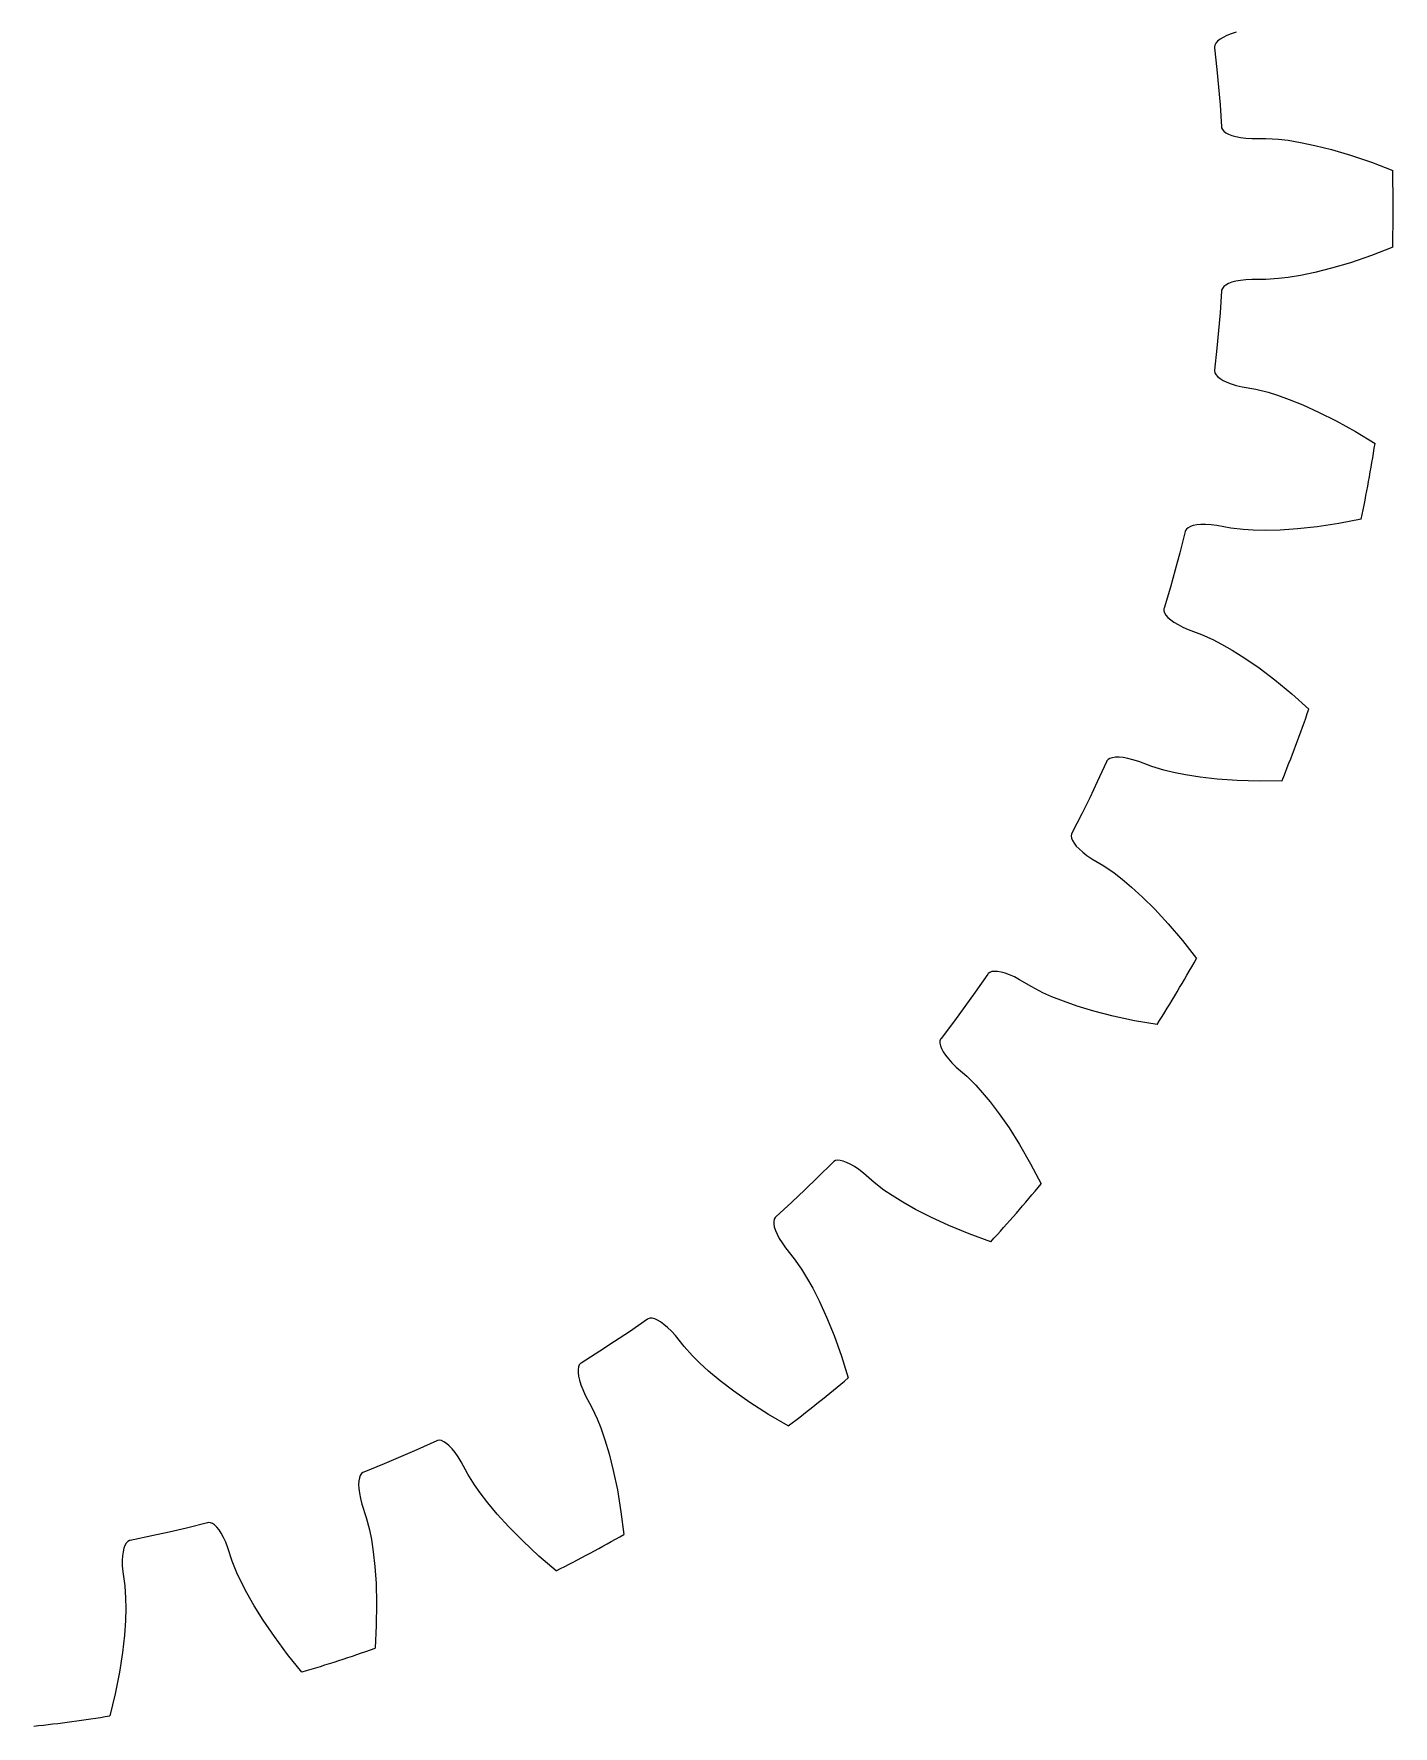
# Model space of a CAD drawing. Extents: x -18.5 to 18.5, y -18.5 to 18.5.
# Drawn here: x 2.02 to 18.5, y -18.39 to 2.12 of the extents above; entities that cross this region are included whole.
import ezdxf

# ---------------------------------------------------------------- set-up
doc = ezdxf.new("R2010")
doc.units = 0

msp = doc.modelspace()

# ---------------------------------------------------------------- linework, layer by layer
at = {"layer": 'layer0'}
for p, q in [((16.401, 2.056), (16.371, 2.033)), ((16.438, 2.078), (16.401, 2.056)), ((16.483, 2.1), (16.438, 2.078)), ((16.537, 2.121), (16.483, 2.1)), ((16.598, 2.14), (16.537, 2.121)), ((16.338, 1.986), (16.333, 1.964)), ((16.333, 1.964), (16.334, 1.953)), ((16.334, 1.953), (16.363, 1.689)), ((16.351, 2.009), (16.338, 1.986)), ((16.371, 2.033), (16.351, 2.009)), ((16.363, 1.689), (16.384, 1.475)), ((16.384, 1.475), (16.402, 1.26)), ((16.402, 1.26), (16.42, 0.995)), ((16.42, 0.995), (16.421, 0.984)), ((16.421, 0.984), (16.43, 0.963)), ((16.43, 0.963), (16.447, 0.942)), ((16.447, 0.942), (16.471, 0.923)), ((16.471, 0.923), (16.504, 0.906)), ((16.504, 0.906), (16.545, 0.89)), ((16.545, 0.89), (16.593, 0.877)), ((16.593, 0.877), (16.65, 0.866)), ((16.65, 0.866), (16.714, 0.858)), ((16.714, 0.858), (16.785, 0.854)), ((16.785, 0.854), (16.956, 0.854)), ((16.956, 0.854), (17.108, 0.845)), ((17.108, 0.845), (17.226, 0.831)), ((17.226, 0.831), (17.375, 0.806)), ((17.375, 0.806), (17.551, 0.77)), ((17.551, 0.77), (17.753, 0.72)), ((17.753, 0.72), (17.983, 0.652)), ((17.983, 0.652), (18.237, 0.565)), ((18.237, 0.565), (18.494, 0.465)), ((18.237, -0.565), (17.983, -0.652)), ((18.494, -0.465), (18.237, -0.565)), ((17.375, -0.806), (17.226, -0.831)), ((17.551, -0.77), (17.375, -0.806)), ((17.753, -0.72), (17.551, -0.77)), ((17.983, -0.652), (17.753, -0.72)), ((16.42, -0.995), (16.402, -1.26)), ((16.421, -0.984), (16.42, -0.995)), ((16.43, -0.963), (16.421, -0.984)), ((16.447, -0.942), (16.43, -0.963)), ((16.471, -0.923), (16.447, -0.942)), ((16.504, -0.906), (16.471, -0.923)), ((16.545, -0.89), (16.504, -0.906)), ((16.593, -0.877), (16.545, -0.89)), ((16.65, -0.866), (16.593, -0.877)), ((16.714, -0.858), (16.65, -0.866)), ((16.785, -0.854), (16.714, -0.858)), ((16.956, -0.854), (16.785, -0.854)), ((17.108, -0.845), (16.956, -0.854)), ((17.226, -0.831), (17.108, -0.845)), ((16.402, -1.26), (16.384, -1.475)), ((16.384, -1.475), (16.363, -1.689)), ((16.363, -1.689), (16.334, -1.953)), ((16.334, -1.953), (16.333, -1.964)), ((16.333, -1.964), (16.338, -1.986)), ((16.338, -1.986), (16.351, -2.009)), ((16.351, -2.009), (16.371, -2.033)), ((16.371, -2.033), (16.401, -2.056)), ((16.401, -2.056), (16.438, -2.078)), ((16.438, -2.078), (16.483, -2.1)), ((16.483, -2.1), (16.537, -2.121)), ((16.537, -2.121), (16.598, -2.14)), ((16.598, -2.14), (16.668, -2.157)), ((16.668, -2.157), (16.836, -2.187)), ((16.836, -2.187), (16.984, -2.223)), ((16.984, -2.223), (17.097, -2.258)), ((17.097, -2.258), (17.239, -2.309)), ((17.239, -2.309), (17.406, -2.376)), ((17.406, -2.376), (17.596, -2.462)), ((17.596, -2.462), (17.811, -2.57)), ((17.811, -2.57), (18.044, -2.7)), ((18.044, -2.7), (18.28, -2.844)), ((15.994, -3.881), (15.982, -3.9)), ((16.014, -3.864), (15.994, -3.881)), ((16.042, -3.849), (16.014, -3.864)), ((16.077, -3.838), (16.042, -3.849)), ((16.12, -3.83), (16.077, -3.838)), ((16.17, -3.826), (16.12, -3.83)), ((16.227, -3.825), (16.17, -3.826)), ((16.292, -3.829), (16.227, -3.825)), ((16.363, -3.837), (16.292, -3.829)), ((16.531, -3.868), (16.363, -3.837)), ((16.682, -3.886), (16.531, -3.868)), ((16.801, -3.893), (16.682, -3.886)), ((16.951, -3.896), (16.801, -3.893)), ((17.131, -3.892), (16.951, -3.896)), ((17.339, -3.878), (17.131, -3.892)), ((17.578, -3.852), (17.339, -3.878)), ((17.843, -3.812), (17.578, -3.852)), ((18.114, -3.76), (17.843, -3.812)), ((15.978, -3.911), (15.913, -4.169)), ((15.982, -3.9), (15.978, -3.911)), ((15.913, -4.169), (15.857, -4.376)), ((15.857, -4.376), (15.799, -4.583)), ((15.799, -4.583), (15.723, -4.838)), ((15.723, -4.838), (15.72, -4.849)), ((15.72, -4.849), (15.72, -4.872)), ((15.72, -4.872), (15.729, -4.897)), ((15.729, -4.897), (15.745, -4.923)), ((15.745, -4.923), (15.77, -4.951)), ((15.77, -4.951), (15.803, -4.98)), ((15.803, -4.98), (15.843, -5.01)), ((15.843, -5.01), (15.892, -5.039)), ((15.892, -5.039), (15.95, -5.069)), ((15.95, -5.069), (16.015, -5.099)), ((16.015, -5.099), (16.175, -5.158)), ((16.175, -5.158), (16.314, -5.22)), ((16.314, -5.22), (16.419, -5.275)), ((16.419, -5.275), (16.55, -5.35)), ((16.55, -5.35), (16.702, -5.446)), ((16.702, -5.446), (16.874, -5.564)), ((16.874, -5.564), (17.066, -5.709)), ((17.066, -5.709), (17.272, -5.879)), ((17.272, -5.879), (17.478, -6.063)), ((15.023, -6.701), (14.913, -6.943)), ((15.028, -6.691), (15.023, -6.701)), ((15.044, -6.674), (15.028, -6.691)), ((15.067, -6.661), (15.044, -6.674)), ((15.097, -6.652), (15.067, -6.661)), ((15.133, -6.647), (15.097, -6.652)), ((15.177, -6.647), (15.133, -6.647)), ((15.227, -6.651), (15.177, -6.647)), ((15.284, -6.661), (15.227, -6.651)), ((15.346, -6.676), (15.284, -6.661)), ((15.415, -6.697), (15.346, -6.676)), ((15.575, -6.758), (15.415, -6.697)), ((15.72, -6.802), (15.575, -6.758)), ((14.913, -6.943), (14.821, -7.137)), ((15.836, -6.83), (15.72, -6.802)), ((15.983, -6.86), (15.836, -6.83)), ((16.161, -6.888), (15.983, -6.86)), ((16.368, -6.912), (16.161, -6.888)), ((16.608, -6.929), (16.368, -6.912)), ((16.875, -6.937), (16.608, -6.929)), ((17.151, -6.934), (16.875, -6.937)), ((14.821, -7.137), (14.726, -7.331)), ((14.726, -7.331), (14.606, -7.568)), ((14.602, -7.578), (14.598, -7.6)), ((14.606, -7.568), (14.602, -7.578)), ((14.598, -7.6), (14.602, -7.626)), ((14.602, -7.626), (14.613, -7.656)), ((14.613, -7.656), (14.632, -7.687)), ((14.632, -7.687), (14.659, -7.722)), ((14.659, -7.722), (14.694, -7.758)), ((14.694, -7.758), (14.737, -7.796)), ((14.737, -7.796), (14.788, -7.836)), ((14.788, -7.836), (14.847, -7.876)), ((14.847, -7.876), (14.994, -7.963)), ((14.994, -7.963), (15.119, -8.049)), ((15.119, -8.049), (15.214, -8.122)), ((15.214, -8.122), (15.329, -8.219)), ((15.329, -8.219), (15.461, -8.34)), ((15.461, -8.34), (15.609, -8.488)), ((15.609, -8.488), (15.772, -8.664)), ((15.772, -8.664), (15.945, -8.868)), ((15.945, -8.868), (16.115, -9.086)), ((13.585, -9.276), (13.434, -9.494)), ((13.592, -9.267), (13.585, -9.276)), ((13.61, -9.253), (13.592, -9.267)), ((13.635, -9.244), (13.61, -9.253)), ((13.666, -9.241), (13.635, -9.244)), ((13.703, -9.242), (13.666, -9.241)), ((13.746, -9.25), (13.703, -9.242)), ((13.795, -9.263), (13.746, -9.25)), ((13.849, -9.283), (13.795, -9.263)), ((13.908, -9.309), (13.849, -9.283)), ((13.972, -9.342), (13.908, -9.309)), ((14.118, -9.43), (13.972, -9.342)), ((14.253, -9.5), (14.118, -9.43)), ((13.434, -9.494), (13.308, -9.669)), ((14.361, -9.548), (14.253, -9.5)), ((14.502, -9.604), (14.361, -9.548)), ((14.671, -9.663), (14.502, -9.604)), ((13.181, -9.842), (13.02, -10.054)), ((13.308, -9.669), (13.181, -9.842)), ((14.871, -9.723), (14.671, -9.663)), ((15.104, -9.783), (14.871, -9.723)), ((15.365, -9.839), (15.104, -9.783)), ((15.638, -9.885), (15.365, -9.839)), ((13.006, -10.085), (13.005, -10.111)), ((13.005, -10.111), (13.012, -10.142)), ((13.014, -10.063), (13.006, -10.085)), ((13.012, -10.142), (13.025, -10.177)), ((13.02, -10.054), (13.014, -10.063)), ((13.025, -10.177), (13.045, -10.215)), ((13.045, -10.215), (13.073, -10.257)), ((13.073, -10.257), (13.108, -10.302)), ((13.108, -10.302), (13.151, -10.35)), ((13.151, -10.35), (13.202, -10.401)), ((13.202, -10.401), (13.331, -10.513)), ((13.331, -10.513), (13.439, -10.62)), ((13.439, -10.62), (13.519, -10.708)), ((13.519, -10.708), (13.615, -10.824)), ((13.615, -10.824), (13.724, -10.967)), ((13.724, -10.967), (13.843, -11.138)), ((13.843, -11.138), (13.971, -11.341)), ((13.971, -11.341), (14.105, -11.573)), ((11.711, -11.553), (11.523, -11.74)), ((11.719, -11.545), (11.711, -11.553)), ((11.739, -11.535), (11.719, -11.545)), ((11.765, -11.531), (11.739, -11.535)), ((11.797, -11.532), (11.765, -11.531)), ((11.833, -11.541), (11.797, -11.532)), ((11.874, -11.556), (11.833, -11.541)), ((11.919, -11.578), (11.874, -11.556)), ((11.969, -11.607), (11.919, -11.578)), ((12.022, -11.643), (11.969, -11.607)), ((12.079, -11.687), (12.022, -11.643)), ((12.207, -11.799), (12.079, -11.687)), ((14.105, -11.573), (14.234, -11.817)), ((11.368, -11.89), (11.212, -12.038)), ((11.523, -11.74), (11.368, -11.89)), ((12.327, -11.892), (12.207, -11.799)), ((12.426, -11.959), (12.327, -11.892)), ((11.212, -12.038), (11.016, -12.217)), ((12.554, -12.039), (12.426, -11.959)), ((12.71, -12.127), (12.554, -12.039)), ((10.997, -12.245), (10.991, -12.271)), ((10.991, -12.271), (10.992, -12.302)), ((10.992, -12.302), (10.998, -12.339)), ((11.008, -12.225), (10.997, -12.245)), ((11.016, -12.217), (11.008, -12.225)), ((12.896, -12.222), (12.71, -12.127)), ((13.114, -12.323), (12.896, -12.222)), ((10.998, -12.339), (11.011, -12.38)), ((11.011, -12.38), (11.031, -12.427)), ((11.031, -12.427), (11.058, -12.477)), ((11.058, -12.477), (11.092, -12.532)), ((13.362, -12.424), (13.114, -12.323)), ((13.621, -12.519), (13.362, -12.424)), ((11.092, -12.532), (11.133, -12.591)), ((11.133, -12.591), (11.24, -12.724)), ((11.24, -12.724), (11.327, -12.849)), ((11.327, -12.849), (11.39, -12.95)), ((11.39, -12.95), (11.463, -13.081)), ((11.463, -13.081), (11.545, -13.241)), ((11.545, -13.241), (11.631, -13.431)), ((9.46, -13.458), (9.241, -13.609)), ((9.469, -13.452), (9.46, -13.458)), ((9.491, -13.446), (9.469, -13.452)), ((9.517, -13.446), (9.491, -13.446)), ((9.548, -13.453), (9.517, -13.446)), ((9.582, -13.468), (9.548, -13.453)), ((9.62, -13.49), (9.582, -13.468)), ((9.66, -13.52), (9.62, -13.49)), ((9.704, -13.557), (9.66, -13.52)), ((11.631, -13.431), (11.722, -13.654)), ((9.062, -13.729), (8.882, -13.846)), ((9.241, -13.609), (9.062, -13.729)), ((9.75, -13.602), (9.704, -13.557)), ((9.798, -13.656), (9.75, -13.602)), ((9.904, -13.789), (9.798, -13.656)), ((11.722, -13.654), (11.812, -13.906)), ((8.882, -13.846), (8.657, -13.988)), ((10.006, -13.902), (9.904, -13.789)), ((10.091, -13.986), (10.006, -13.902)), ((11.812, -13.906), (11.895, -14.169)), ((8.623, -14.036), (8.618, -14.067)), ((8.618, -14.067), (8.618, -14.104)), ((8.618, -14.104), (8.624, -14.147)), ((8.633, -14.012), (8.623, -14.036)), ((8.624, -14.147), (8.635, -14.197)), ((8.648, -13.994), (8.633, -14.012)), ((8.657, -13.988), (8.648, -13.994)), ((10.202, -14.087), (10.091, -13.986)), ((10.34, -14.202), (10.202, -14.087)), ((8.635, -14.197), (8.652, -14.251)), ((8.652, -14.251), (8.676, -14.311)), ((8.676, -14.311), (8.706, -14.377)), ((10.506, -14.328), (10.34, -14.202)), ((10.703, -14.466), (10.506, -14.328)), ((8.706, -14.377), (8.787, -14.527)), ((8.787, -14.527), (8.851, -14.665)), ((10.928, -14.61), (10.703, -14.466)), ((8.851, -14.665), (8.894, -14.775)), ((11.167, -14.75), (10.928, -14.61)), ((6.905, -14.931), (6.663, -15.04)), ((6.915, -14.927), (6.905, -14.931)), ((6.938, -14.924), (6.915, -14.927)), ((6.964, -14.929), (6.938, -14.924)), ((6.992, -14.942), (6.964, -14.929)), ((7.023, -14.963), (6.992, -14.942)), ((7.056, -14.991), (7.023, -14.963)), ((8.894, -14.775), (8.943, -14.918)), ((8.943, -14.918), (8.995, -15.09)), ((6.465, -15.126), (6.267, -15.21)), ((6.663, -15.04), (6.465, -15.126)), ((7.091, -15.028), (7.056, -14.991)), ((7.127, -15.072), (7.091, -15.028)), ((7.164, -15.125), (7.127, -15.072)), ((7.202, -15.186), (7.164, -15.125)), ((8.995, -15.09), (9.046, -15.292)), ((5.968, -15.38), (5.961, -15.416)), ((5.979, -15.35), (5.968, -15.38)), ((5.993, -15.328), (5.979, -15.35)), ((6.01, -15.313), (5.993, -15.328)), ((6.02, -15.309), (6.01, -15.313)), ((6.267, -15.21), (6.02, -15.309)), ((7.283, -15.336), (7.202, -15.186)), ((7.363, -15.465), (7.283, -15.336)), ((9.046, -15.292), (9.096, -15.527)), ((5.961, -15.416), (5.959, -15.46)), ((5.959, -15.46), (5.962, -15.51)), ((5.962, -15.51), (5.969, -15.567)), ((5.969, -15.567), (5.981, -15.63)), ((7.431, -15.563), (7.363, -15.465)), ((7.523, -15.682), (7.431, -15.563)), ((9.096, -15.527), (9.139, -15.791)), ((5.981, -15.63), (5.999, -15.7)), ((5.999, -15.7), (6.052, -15.862)), ((7.638, -15.82), (7.523, -15.682)), ((9.139, -15.791), (9.174, -16.065)), ((3.87, -15.988), (3.66, -16.038)), ((4.128, -15.924), (3.87, -15.988)), ((4.138, -15.922), (4.128, -15.924)), ((4.161, -15.923), (4.138, -15.922)), ((4.186, -15.933), (4.161, -15.923)), ((4.212, -15.95), (4.186, -15.933)), ((4.239, -15.976), (4.212, -15.95)), ((4.266, -16.01), (4.239, -15.976)), ((6.052, -15.862), (6.09, -16.009)), ((7.779, -15.974), (7.638, -15.82)), ((7.948, -16.145), (7.779, -15.974)), ((3.126, -16.198), (3.113, -16.233)), ((3.142, -16.171), (3.126, -16.198)), ((3.16, -16.152), (3.142, -16.171)), ((3.18, -16.14), (3.16, -16.152)), ((3.19, -16.138), (3.18, -16.14)), ((3.45, -16.084), (3.19, -16.138)), ((3.66, -16.038), (3.45, -16.084)), ((4.294, -16.052), (4.266, -16.01)), ((4.321, -16.102), (4.294, -16.052)), ((4.349, -16.161), (4.321, -16.102)), ((4.375, -16.228), (4.349, -16.161)), ((6.09, -16.009), (6.113, -16.126)), ((6.113, -16.126), (6.136, -16.275)), ((8.144, -16.327), (7.948, -16.145)), ((3.096, -16.325), (3.093, -16.383)), ((3.093, -16.383), (3.094, -16.447)), ((3.103, -16.276), (3.096, -16.325)), ((3.113, -16.233), (3.103, -16.276)), ((4.427, -16.39), (4.375, -16.228)), ((4.483, -16.531), (4.427, -16.39)), ((6.136, -16.275), (6.156, -16.454)), ((8.354, -16.506), (8.144, -16.327)), ((3.094, -16.447), (3.099, -16.519)), ((3.099, -16.519), (3.123, -16.688)), ((4.533, -16.639), (4.483, -16.531)), ((6.156, -16.454), (6.17, -16.661)), ((3.123, -16.688), (3.134, -16.839)), ((4.602, -16.773), (4.533, -16.639)), ((4.691, -16.93), (4.602, -16.773)), ((6.17, -16.661), (6.177, -16.902)), ((3.135, -16.958), (3.131, -17.109)), ((3.134, -16.839), (3.135, -16.958)), ((4.801, -17.106), (4.691, -16.93)), ((6.177, -16.902), (6.173, -17.169)), ((3.131, -17.109), (3.119, -17.288)), ((4.937, -17.304), (4.801, -17.106)), ((6.173, -17.169), (6.158, -17.445)), ((3.119, -17.288), (3.096, -17.495)), ((5.098, -17.519), (4.937, -17.304)), ((3.096, -17.495), (3.06, -17.733)), ((5.272, -17.733), (5.098, -17.519)), ((3.06, -17.733), (3.008, -17.996)), ((3.008, -17.996), (2.944, -18.264))]:
    msp.add_line(p, q, dxfattribs=at)
for start, end in [(358.5582, 361.4418), (348.2725, 351.1561), (337.9868, 340.8704), (327.701, 330.5847), (317.4153, 320.299), (307.1296, 310.0132), (296.8439, 299.7275), (286.5582, 289.4418), (276.2725, 279.1561)]:
    msp.add_arc((0, 0), 18.5, start, end, dxfattribs=at)
at = {"layer": 'layer1'}
for p, q in [((16.401, 2.056), (16.371, 2.033)), ((16.438, 2.078), (16.401, 2.056)), ((16.483, 2.1), (16.438, 2.078)), ((16.537, 2.121), (16.483, 2.1)), ((16.598, 2.14), (16.537, 2.121)), ((16.338, 1.986), (16.333, 1.964)), ((16.333, 1.964), (16.334, 1.953)), ((16.334, 1.953), (16.363, 1.689)), ((16.351, 2.009), (16.338, 1.986)), ((16.371, 2.033), (16.351, 2.009)), ((16.363, 1.689), (16.384, 1.475)), ((16.384, 1.475), (16.402, 1.26)), ((16.402, 1.26), (16.42, 0.995)), ((16.42, 0.995), (16.421, 0.984)), ((16.421, 0.984), (16.43, 0.963)), ((16.43, 0.963), (16.447, 0.942)), ((16.447, 0.942), (16.471, 0.923)), ((16.471, 0.923), (16.504, 0.906)), ((16.504, 0.906), (16.545, 0.89)), ((16.545, 0.89), (16.593, 0.877)), ((16.593, 0.877), (16.65, 0.866)), ((16.65, 0.866), (16.714, 0.858)), ((16.714, 0.858), (16.785, 0.854)), ((16.785, 0.854), (16.956, 0.854)), ((16.956, 0.854), (17.108, 0.845)), ((17.108, 0.845), (17.226, 0.831)), ((17.226, 0.831), (17.375, 0.806)), ((17.375, 0.806), (17.551, 0.77)), ((17.551, 0.77), (17.753, 0.72)), ((17.753, 0.72), (17.983, 0.652)), ((17.983, 0.652), (18.237, 0.565)), ((18.237, 0.565), (18.494, 0.465)), ((18.237, -0.565), (17.983, -0.652)), ((18.494, -0.465), (18.237, -0.565)), ((17.375, -0.806), (17.226, -0.831)), ((17.551, -0.77), (17.375, -0.806)), ((17.753, -0.72), (17.551, -0.77)), ((17.983, -0.652), (17.753, -0.72)), ((16.42, -0.995), (16.402, -1.26)), ((16.421, -0.984), (16.42, -0.995)), ((16.43, -0.963), (16.421, -0.984)), ((16.447, -0.942), (16.43, -0.963)), ((16.471, -0.923), (16.447, -0.942)), ((16.504, -0.906), (16.471, -0.923)), ((16.545, -0.89), (16.504, -0.906)), ((16.593, -0.877), (16.545, -0.89)), ((16.65, -0.866), (16.593, -0.877)), ((16.714, -0.858), (16.65, -0.866)), ((16.785, -0.854), (16.714, -0.858)), ((16.956, -0.854), (16.785, -0.854)), ((17.108, -0.845), (16.956, -0.854)), ((17.226, -0.831), (17.108, -0.845)), ((16.402, -1.26), (16.384, -1.475)), ((16.384, -1.475), (16.363, -1.689)), ((16.363, -1.689), (16.334, -1.953)), ((16.334, -1.953), (16.333, -1.964)), ((16.333, -1.964), (16.338, -1.986)), ((16.338, -1.986), (16.351, -2.009)), ((16.351, -2.009), (16.371, -2.033)), ((16.371, -2.033), (16.401, -2.056)), ((16.401, -2.056), (16.438, -2.078)), ((16.438, -2.078), (16.483, -2.1)), ((16.483, -2.1), (16.537, -2.121)), ((16.537, -2.121), (16.598, -2.14)), ((16.598, -2.14), (16.668, -2.157)), ((16.668, -2.157), (16.836, -2.187)), ((16.836, -2.187), (16.984, -2.223)), ((16.984, -2.223), (17.097, -2.258)), ((17.097, -2.258), (17.239, -2.309)), ((17.239, -2.309), (17.406, -2.376)), ((17.406, -2.376), (17.596, -2.462)), ((17.596, -2.462), (17.811, -2.57)), ((17.811, -2.57), (18.044, -2.7)), ((18.044, -2.7), (18.28, -2.844)), ((15.994, -3.881), (15.982, -3.9)), ((16.014, -3.864), (15.994, -3.881)), ((16.042, -3.849), (16.014, -3.864)), ((16.077, -3.838), (16.042, -3.849)), ((16.12, -3.83), (16.077, -3.838)), ((16.17, -3.826), (16.12, -3.83)), ((16.227, -3.825), (16.17, -3.826)), ((16.292, -3.829), (16.227, -3.825)), ((16.363, -3.837), (16.292, -3.829)), ((16.531, -3.868), (16.363, -3.837)), ((16.682, -3.886), (16.531, -3.868)), ((16.801, -3.893), (16.682, -3.886)), ((16.951, -3.896), (16.801, -3.893)), ((17.131, -3.892), (16.951, -3.896)), ((17.339, -3.878), (17.131, -3.892)), ((17.578, -3.852), (17.339, -3.878)), ((17.843, -3.812), (17.578, -3.852)), ((18.114, -3.76), (17.843, -3.812)), ((15.978, -3.911), (15.913, -4.169)), ((15.982, -3.9), (15.978, -3.911)), ((15.913, -4.169), (15.857, -4.376)), ((15.857, -4.376), (15.799, -4.583)), ((15.799, -4.583), (15.723, -4.838)), ((15.723, -4.838), (15.72, -4.849)), ((15.72, -4.849), (15.72, -4.872)), ((15.72, -4.872), (15.729, -4.897)), ((15.729, -4.897), (15.745, -4.923)), ((15.745, -4.923), (15.77, -4.951)), ((15.77, -4.951), (15.803, -4.98)), ((15.803, -4.98), (15.843, -5.01)), ((15.843, -5.01), (15.892, -5.039)), ((15.892, -5.039), (15.95, -5.069)), ((15.95, -5.069), (16.015, -5.099)), ((16.015, -5.099), (16.175, -5.158)), ((16.175, -5.158), (16.314, -5.22)), ((16.314, -5.22), (16.419, -5.275)), ((16.419, -5.275), (16.55, -5.35)), ((16.55, -5.35), (16.702, -5.446)), ((16.702, -5.446), (16.874, -5.564)), ((16.874, -5.564), (17.066, -5.709)), ((17.066, -5.709), (17.272, -5.879)), ((17.272, -5.879), (17.478, -6.063)), ((15.023, -6.701), (14.913, -6.943)), ((15.028, -6.691), (15.023, -6.701)), ((15.044, -6.674), (15.028, -6.691)), ((15.067, -6.661), (15.044, -6.674)), ((15.097, -6.652), (15.067, -6.661)), ((15.133, -6.647), (15.097, -6.652)), ((15.177, -6.647), (15.133, -6.647)), ((15.227, -6.651), (15.177, -6.647)), ((15.284, -6.661), (15.227, -6.651)), ((15.346, -6.676), (15.284, -6.661)), ((15.415, -6.697), (15.346, -6.676)), ((15.575, -6.758), (15.415, -6.697)), ((15.72, -6.802), (15.575, -6.758)), ((14.913, -6.943), (14.821, -7.137)), ((15.836, -6.83), (15.72, -6.802)), ((15.983, -6.86), (15.836, -6.83)), ((16.161, -6.888), (15.983, -6.86)), ((16.368, -6.912), (16.161, -6.888)), ((16.608, -6.929), (16.368, -6.912)), ((16.875, -6.937), (16.608, -6.929)), ((17.151, -6.934), (16.875, -6.937)), ((14.821, -7.137), (14.726, -7.331)), ((14.726, -7.331), (14.606, -7.568)), ((14.602, -7.578), (14.598, -7.6)), ((14.606, -7.568), (14.602, -7.578)), ((14.598, -7.6), (14.602, -7.626)), ((14.602, -7.626), (14.613, -7.656)), ((14.613, -7.656), (14.632, -7.687)), ((14.632, -7.687), (14.659, -7.722)), ((14.659, -7.722), (14.694, -7.758)), ((14.694, -7.758), (14.737, -7.796)), ((14.737, -7.796), (14.788, -7.836)), ((14.788, -7.836), (14.847, -7.876)), ((14.847, -7.876), (14.994, -7.963)), ((14.994, -7.963), (15.119, -8.049)), ((15.119, -8.049), (15.214, -8.122)), ((15.214, -8.122), (15.329, -8.219)), ((15.329, -8.219), (15.461, -8.34)), ((15.461, -8.34), (15.609, -8.488)), ((15.609, -8.488), (15.772, -8.664)), ((15.772, -8.664), (15.945, -8.868)), ((15.945, -8.868), (16.115, -9.086)), ((13.585, -9.276), (13.434, -9.494)), ((13.592, -9.267), (13.585, -9.276)), ((13.61, -9.253), (13.592, -9.267)), ((13.635, -9.244), (13.61, -9.253)), ((13.666, -9.241), (13.635, -9.244)), ((13.703, -9.242), (13.666, -9.241)), ((13.746, -9.25), (13.703, -9.242)), ((13.795, -9.263), (13.746, -9.25)), ((13.849, -9.283), (13.795, -9.263)), ((13.908, -9.309), (13.849, -9.283)), ((13.972, -9.342), (13.908, -9.309)), ((14.118, -9.43), (13.972, -9.342)), ((14.253, -9.5), (14.118, -9.43)), ((13.434, -9.494), (13.308, -9.669)), ((14.361, -9.548), (14.253, -9.5)), ((14.502, -9.604), (14.361, -9.548)), ((14.671, -9.663), (14.502, -9.604)), ((13.181, -9.842), (13.02, -10.054)), ((13.308, -9.669), (13.181, -9.842)), ((14.871, -9.723), (14.671, -9.663)), ((15.104, -9.783), (14.871, -9.723)), ((15.365, -9.839), (15.104, -9.783)), ((15.638, -9.885), (15.365, -9.839)), ((13.006, -10.085), (13.005, -10.111)), ((13.005, -10.111), (13.012, -10.142)), ((13.014, -10.063), (13.006, -10.085)), ((13.012, -10.142), (13.025, -10.177)), ((13.02, -10.054), (13.014, -10.063)), ((13.025, -10.177), (13.045, -10.215)), ((13.045, -10.215), (13.073, -10.257)), ((13.073, -10.257), (13.108, -10.302)), ((13.108, -10.302), (13.151, -10.35)), ((13.151, -10.35), (13.202, -10.401)), ((13.202, -10.401), (13.331, -10.513)), ((13.331, -10.513), (13.439, -10.62)), ((13.439, -10.62), (13.519, -10.708)), ((13.519, -10.708), (13.615, -10.824)), ((13.615, -10.824), (13.724, -10.967)), ((13.724, -10.967), (13.843, -11.138)), ((13.843, -11.138), (13.971, -11.341)), ((13.971, -11.341), (14.105, -11.573)), ((11.711, -11.553), (11.523, -11.74)), ((11.719, -11.545), (11.711, -11.553)), ((11.739, -11.535), (11.719, -11.545)), ((11.765, -11.531), (11.739, -11.535)), ((11.797, -11.532), (11.765, -11.531)), ((11.833, -11.541), (11.797, -11.532)), ((11.874, -11.556), (11.833, -11.541)), ((11.919, -11.578), (11.874, -11.556)), ((11.969, -11.607), (11.919, -11.578)), ((12.022, -11.643), (11.969, -11.607)), ((12.079, -11.687), (12.022, -11.643)), ((12.207, -11.799), (12.079, -11.687)), ((14.105, -11.573), (14.234, -11.817)), ((11.368, -11.89), (11.212, -12.038)), ((11.523, -11.74), (11.368, -11.89)), ((12.327, -11.892), (12.207, -11.799)), ((12.426, -11.959), (12.327, -11.892)), ((11.212, -12.038), (11.016, -12.217)), ((12.554, -12.039), (12.426, -11.959)), ((12.71, -12.127), (12.554, -12.039)), ((10.997, -12.245), (10.991, -12.271)), ((10.991, -12.271), (10.992, -12.302)), ((10.992, -12.302), (10.998, -12.339)), ((11.008, -12.225), (10.997, -12.245)), ((11.016, -12.217), (11.008, -12.225)), ((12.896, -12.222), (12.71, -12.127)), ((13.114, -12.323), (12.896, -12.222)), ((10.998, -12.339), (11.011, -12.38)), ((11.011, -12.38), (11.031, -12.427)), ((11.031, -12.427), (11.058, -12.477)), ((11.058, -12.477), (11.092, -12.532)), ((13.362, -12.424), (13.114, -12.323)), ((13.621, -12.519), (13.362, -12.424)), ((11.092, -12.532), (11.133, -12.591)), ((11.133, -12.591), (11.24, -12.724)), ((11.24, -12.724), (11.327, -12.849)), ((11.327, -12.849), (11.39, -12.95)), ((11.39, -12.95), (11.463, -13.081)), ((11.463, -13.081), (11.545, -13.241)), ((11.545, -13.241), (11.631, -13.431)), ((9.46, -13.458), (9.241, -13.609)), ((9.469, -13.452), (9.46, -13.458)), ((9.491, -13.446), (9.469, -13.452)), ((9.517, -13.446), (9.491, -13.446)), ((9.548, -13.453), (9.517, -13.446)), ((9.582, -13.468), (9.548, -13.453)), ((9.62, -13.49), (9.582, -13.468)), ((9.66, -13.52), (9.62, -13.49)), ((9.704, -13.557), (9.66, -13.52)), ((11.631, -13.431), (11.722, -13.654)), ((9.062, -13.729), (8.882, -13.846)), ((9.241, -13.609), (9.062, -13.729)), ((9.75, -13.602), (9.704, -13.557)), ((9.798, -13.656), (9.75, -13.602)), ((9.904, -13.789), (9.798, -13.656)), ((11.722, -13.654), (11.812, -13.906)), ((8.882, -13.846), (8.657, -13.988)), ((10.006, -13.902), (9.904, -13.789)), ((10.091, -13.986), (10.006, -13.902)), ((11.812, -13.906), (11.895, -14.169)), ((8.623, -14.036), (8.618, -14.067)), ((8.618, -14.067), (8.618, -14.104)), ((8.618, -14.104), (8.624, -14.147)), ((8.633, -14.012), (8.623, -14.036)), ((8.624, -14.147), (8.635, -14.197)), ((8.648, -13.994), (8.633, -14.012)), ((8.657, -13.988), (8.648, -13.994)), ((10.202, -14.087), (10.091, -13.986)), ((10.34, -14.202), (10.202, -14.087)), ((8.635, -14.197), (8.652, -14.251)), ((8.652, -14.251), (8.676, -14.311)), ((8.676, -14.311), (8.706, -14.377)), ((10.506, -14.328), (10.34, -14.202)), ((10.703, -14.466), (10.506, -14.328)), ((8.706, -14.377), (8.787, -14.527)), ((8.787, -14.527), (8.851, -14.665)), ((10.928, -14.61), (10.703, -14.466)), ((8.851, -14.665), (8.894, -14.775)), ((11.167, -14.75), (10.928, -14.61)), ((6.905, -14.931), (6.663, -15.04)), ((6.915, -14.927), (6.905, -14.931)), ((6.938, -14.924), (6.915, -14.927)), ((6.964, -14.929), (6.938, -14.924)), ((6.992, -14.942), (6.964, -14.929)), ((7.023, -14.963), (6.992, -14.942)), ((7.056, -14.991), (7.023, -14.963)), ((8.894, -14.775), (8.943, -14.918)), ((8.943, -14.918), (8.995, -15.09)), ((6.465, -15.126), (6.267, -15.21)), ((6.663, -15.04), (6.465, -15.126)), ((7.091, -15.028), (7.056, -14.991)), ((7.127, -15.072), (7.091, -15.028)), ((7.164, -15.125), (7.127, -15.072)), ((7.202, -15.186), (7.164, -15.125)), ((8.995, -15.09), (9.046, -15.292)), ((5.968, -15.38), (5.961, -15.416)), ((5.979, -15.35), (5.968, -15.38)), ((5.993, -15.328), (5.979, -15.35)), ((6.01, -15.313), (5.993, -15.328)), ((6.02, -15.309), (6.01, -15.313)), ((6.267, -15.21), (6.02, -15.309)), ((7.283, -15.336), (7.202, -15.186)), ((7.363, -15.465), (7.283, -15.336)), ((9.046, -15.292), (9.096, -15.527)), ((5.961, -15.416), (5.959, -15.46)), ((5.959, -15.46), (5.962, -15.51)), ((5.962, -15.51), (5.969, -15.567)), ((5.969, -15.567), (5.981, -15.63)), ((7.431, -15.563), (7.363, -15.465)), ((7.523, -15.682), (7.431, -15.563)), ((9.096, -15.527), (9.139, -15.791)), ((5.981, -15.63), (5.999, -15.7)), ((5.999, -15.7), (6.052, -15.862)), ((7.638, -15.82), (7.523, -15.682)), ((9.139, -15.791), (9.174, -16.065)), ((3.87, -15.988), (3.66, -16.038)), ((4.128, -15.924), (3.87, -15.988)), ((4.138, -15.922), (4.128, -15.924)), ((4.161, -15.923), (4.138, -15.922)), ((4.186, -15.933), (4.161, -15.923)), ((4.212, -15.95), (4.186, -15.933)), ((4.239, -15.976), (4.212, -15.95)), ((4.266, -16.01), (4.239, -15.976)), ((6.052, -15.862), (6.09, -16.009)), ((7.779, -15.974), (7.638, -15.82)), ((7.948, -16.145), (7.779, -15.974)), ((3.126, -16.198), (3.113, -16.233)), ((3.142, -16.171), (3.126, -16.198)), ((3.16, -16.152), (3.142, -16.171)), ((3.18, -16.14), (3.16, -16.152)), ((3.19, -16.138), (3.18, -16.14)), ((3.45, -16.084), (3.19, -16.138)), ((3.66, -16.038), (3.45, -16.084)), ((4.294, -16.052), (4.266, -16.01)), ((4.321, -16.102), (4.294, -16.052)), ((4.349, -16.161), (4.321, -16.102)), ((4.375, -16.228), (4.349, -16.161)), ((6.09, -16.009), (6.113, -16.126)), ((6.113, -16.126), (6.136, -16.275)), ((8.144, -16.327), (7.948, -16.145)), ((3.096, -16.325), (3.093, -16.383)), ((3.093, -16.383), (3.094, -16.447)), ((3.103, -16.276), (3.096, -16.325)), ((3.113, -16.233), (3.103, -16.276)), ((4.427, -16.39), (4.375, -16.228)), ((4.483, -16.531), (4.427, -16.39)), ((6.136, -16.275), (6.156, -16.454)), ((8.354, -16.506), (8.144, -16.327)), ((3.094, -16.447), (3.099, -16.519)), ((3.099, -16.519), (3.123, -16.688)), ((4.533, -16.639), (4.483, -16.531)), ((6.156, -16.454), (6.17, -16.661)), ((3.123, -16.688), (3.134, -16.839)), ((4.602, -16.773), (4.533, -16.639)), ((4.691, -16.93), (4.602, -16.773)), ((6.17, -16.661), (6.177, -16.902)), ((3.135, -16.958), (3.131, -17.109)), ((3.134, -16.839), (3.135, -16.958)), ((4.801, -17.106), (4.691, -16.93)), ((6.177, -16.902), (6.173, -17.169)), ((3.131, -17.109), (3.119, -17.288)), ((4.937, -17.304), (4.801, -17.106)), ((6.173, -17.169), (6.158, -17.445)), ((3.119, -17.288), (3.096, -17.495)), ((5.098, -17.519), (4.937, -17.304)), ((3.096, -17.495), (3.06, -17.733)), ((5.272, -17.733), (5.098, -17.519)), ((3.06, -17.733), (3.008, -17.996)), ((3.008, -17.996), (2.944, -18.264))]:
    msp.add_line(p, q, dxfattribs=at)
for start, end in [(358.5582, 361.4418), (348.2725, 351.1561), (337.9868, 340.8704), (327.701, 330.5847), (317.4153, 320.299), (307.1296, 310.0132), (296.8439, 299.7275), (286.5582, 289.4418), (276.2725, 279.1561)]:
    msp.add_arc((0, 0), 18.5, start, end, dxfattribs=at)

doc.saveas('drawing.dxf')
